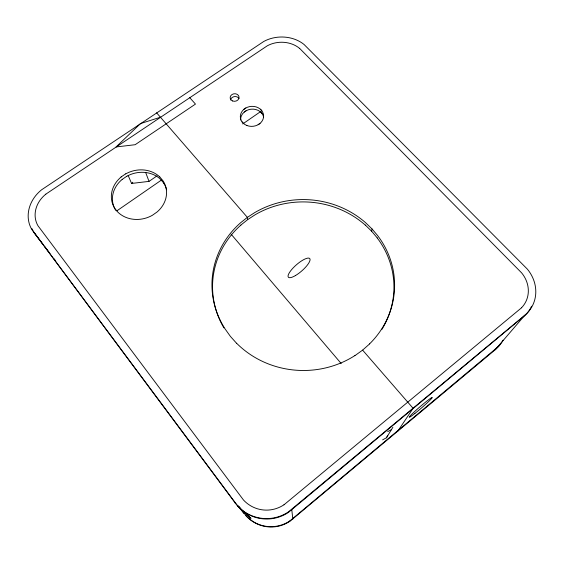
<?xml version="1.0" encoding="UTF-8"?>
<svg xmlns="http://www.w3.org/2000/svg" width="564" height="564" viewBox="0 0 564 564"><rect width="100%" height="100%" fill="white"/><g stroke="black" fill="none" stroke-linecap="round" stroke-linejoin="round"><path stroke-width="0.85" d="M377.231 237.881L371.606 231.191L372.064 228.984L365.747 222.836A91.157 85.305 1 0 0 254.773 212.579L247.363 217.359L240.497 222.843A91.157 85.319 0.9 0 0 225.106 328.967L230.415 336.412L236.584 343.293M382.596 439.849L386.432 437.784L387.757 435.549M386.432 437.784L392.868 427.315M397.627 431.404L413.109 408.301L362.61 350.124L354.925 355.637M238.445 505.887L246.292 516.046A35.285 34.094 -85.6 0 0 257.445 524.083A35.941 34.742 -85.7 0 0 277.213 526.452A35.285 34.101 -85.8 0 0 289.945 521.256L495.213 349.758L524.851 315.213L527.446 312.794A37.746 33.487 25.5 0 0 534.298 301.317A38.458 34.129 25.4 0 0 534.214 281.598A37.739 33.48 25.4 0 0 527.403 269.169L304.13 44.549A32.197 26.832 -2.8 0 0 293.682 38.895A32.825 27.361 -2.8 0 0 275.542 37.492A32.197 26.832 -2.8 0 0 263.846 41.419L41.56 189.814A35.285 30.329 -24.3 0 0 32.747 199.896A35.962 30.921 -24.3 0 0 28.221 217.683A35.285 30.336 -24.4 0 0 31.654 229.238L238.029 506.416A40.474 39.318 -82.3 0 0 250.888 515.665A41.228 40.058 -82.3 0 0 273.737 518.386A40.474 39.318 -82.5 0 0 288.465 512.394L525.93 314.55A37.499 33.304 25.6 0 0 531.57 306.21M128.162 175.439L131.567 183.448L132.801 182.235M495.213 349.758L497.49 347.628A32.79 29.702 28.2 0 0 500.747 343.469M521.58 307.761L283.981 504.801M362.61 350.124L369.624 343.906M237.585 505.901A40.749 39.6 -82.1 0 0 250.536 515.214A41.51 40.347 -82.1 0 0 273.554 517.956A40.756 39.6 -82.3 0 0 288.387 511.922L524.851 315.213M240.863 225.064L247.688 219.615L255.027 214.821A90.564 84.833 1 0 1 365.296 225.106M260.032 123.396L258.143 124.707M243.923 109.275L245.805 107.978M244.254 112.039L246.123 110.755M289.889 520.896L498.646 346.282A32.98 29.85 28.1 0 0 503.046 340.17M122.184 179.401L126.773 176.271M121.098 176.955L125.716 173.811M45.79 194.171L267.28 45.811A25.958 21.636 -2.8 0 1 299.547 48.349M116.79 210.901L161.635 179.937M242.731 123.939L261.181 111.2M131.567 183.448L149.03 181.375L157.003 175.89M387.651 431.664L391.522 429.578M160.444 117.227L140.499 123.579L116.043 146.964L135.127 144.715L195.475 104.086L189.701 97.635M239.799 508.375L250.994 518.337L240.927 509.264M299.569 48.335L521.651 272.898A30.428 26.994 25.4 0 1 521.559 307.747M260.371 109.197L261.83 110.777M260.596 111.968L262.056 113.54M365.331 225.071L371.606 231.191M243.465 123.46L242.005 121.866M159.732 176.885L162.975 180.755A27.918 24.421 -18 0 1 157.053 212.001L152.393 215.279A27.918 24.421 -18 0 1 117.735 212.015L114.527 208.031M156.616 112.821L247.363 217.359L247.688 219.615M234.92 502.686L243.993 513.268L241.399 509.793M231.085 234.166L341.213 363.547M372.064 228.984L377.725 235.71A91.164 85.319 1 0 1 369.582 343.871M33.389 231.882L43.534 245.086M44.598 246.461L49.9 253.363M54.144 258.883L55.209 260.265M163.814 183.18L160.585 179.331A27.749 24.301 -18 0 0 126.731 176.313M239.34 507.022L240.884 509.102M103.854 326.493L33.325 231.416A35.067 30.188 -24.4 0 1 31.958 228.667M104.361 327.169L235.385 503.222M145.674 172.521L149.03 181.375M291.75 509.398L292.829 519.084M240.645 119.984A11.597 9.955 -5.4 0 1 250.888 109.226A11.597 9.955 -5.4 0 1 263.635 117.143M230.598 99.955A4.441 3.772 -6.6 0 1 234.3 96.62A4.441 3.772 -6.6 0 1 238.988 98.559M377.189 237.902A90.571 84.847 1 0 1 381.842 329.468M245.953 515.658A35.497 34.305 -85.5 0 0 257.184 523.744A36.152 34.954 -85.6 0 0 277.072 526.127A35.497 34.305 -85.7 0 0 289.889 520.896M283.967 504.78A32.846 31.922 -82.1 0 1 243.486 500.007L37.95 225.727A28.447 24.456 -24.3 0 1 45.804 194.185M114.626 208.024A27.918 24.421 -18 0 1 121.189 176.969M125.758 173.86A27.918 24.421 -18 0 1 159.753 176.934M115.69 210.316A27.749 24.301 -18 0 1 122.191 179.408M163.715 183.18A27.749 24.301 -18 0 1 166.627 189.751M354.89 355.588A91.164 85.333 1 0 1 236.626 343.257M223.908 327.874A90.571 84.847 1 0 1 240.898 225.099M295.536 275.507A14.171 4.068 -41.1 0 0 309.869 258.742A14.171 4.068 -41.1 0 0 291.792 269.43A14.171 4.068 -41.1 0 0 295.536 275.507M246.87 125.49A11.668 10.004 -5.4 0 0 263.592 115.359A11.668 10.004 -5.4 0 0 245.432 108.232A11.668 10.004 -5.4 0 0 246.87 125.49M232.615 100.97A4.47 3.786 -6.6 0 0 239.066 97.142A4.47 3.786 -6.6 0 0 232.156 94.428A4.47 3.786 -6.6 0 0 232.615 100.97M414.914 413.412A15.235 0.938 -40.7 0 0 432.285 397.486A15.235 0.938 -40.7 0 0 414.991 411.212A15.235 0.938 -40.7 0 0 414.914 413.412"/></g></svg>
